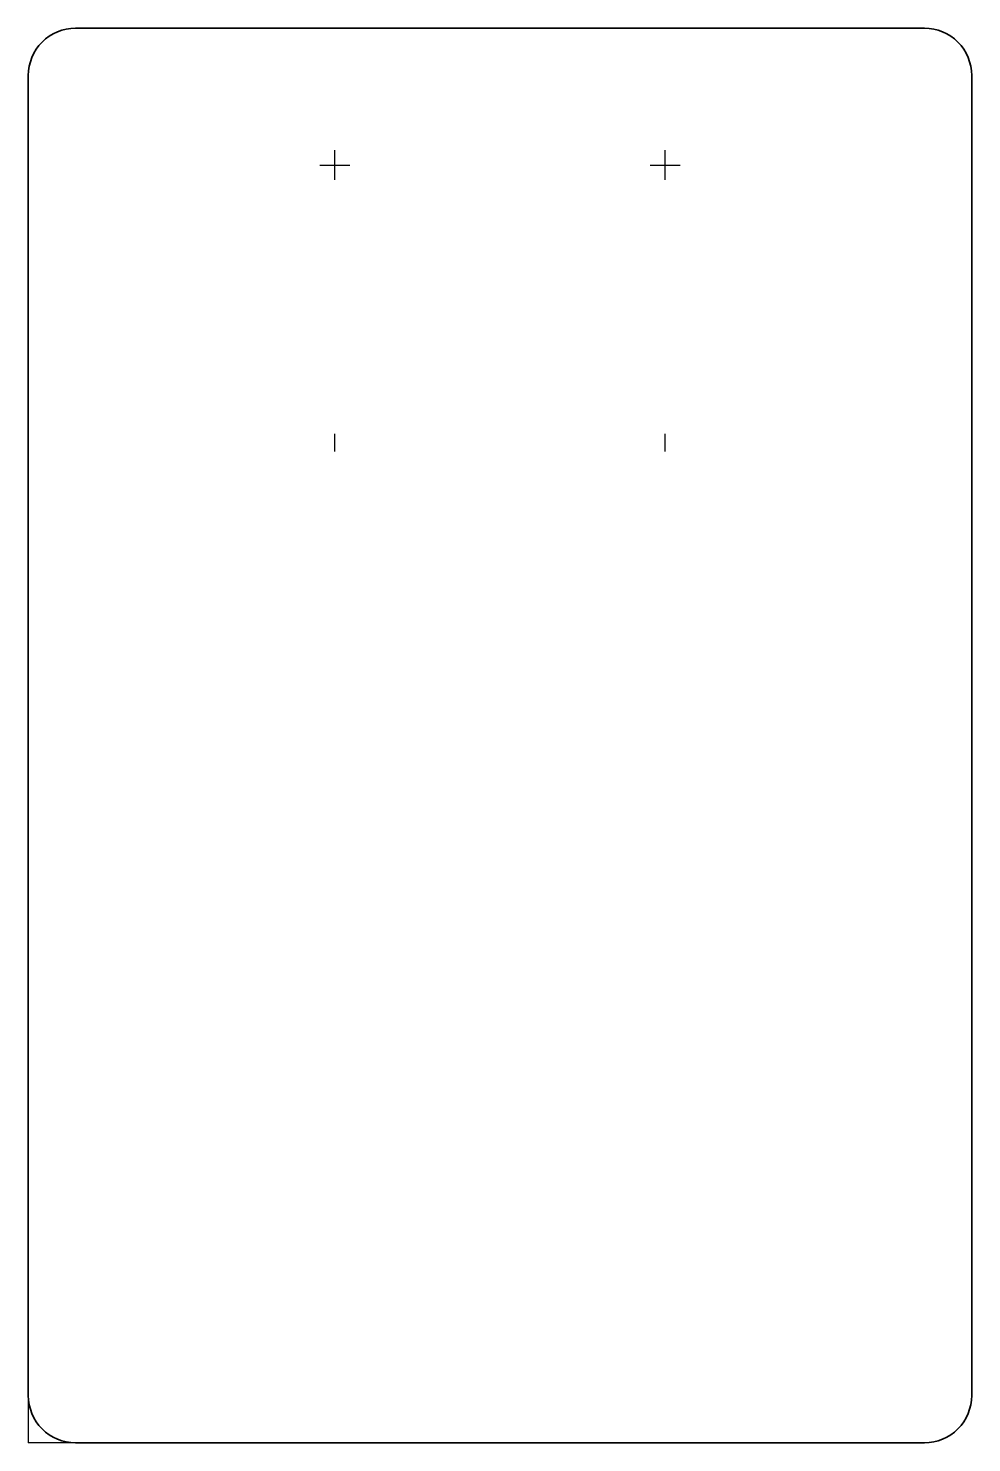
# Model space of a CAD drawing. Header units: millimetres. Extents: x 0 to 80, y 0 to 120.
import ezdxf

# ---------------------------------------------------------------- set-up
doc = ezdxf.new("R2010")
doc.units = ezdxf.units.MM
doc.header["$LTSCALE"] = 0.1
doc.layers.get('0').update_dxf_attribs({"lineweight": 25})
doc.layers.add('Line Thick', color=2, linetype='Continuous', lineweight=35)

msp = doc.modelspace()

# ---------------------------------------------------------------- linework, layer by layer
for p, q in [((26, 107.13), (26, 109.67)), ((54, 107.13), (54, 109.67)), ((24.73, 108.4), (27.27, 108.4)), ((52.73, 108.4), (55.27, 108.4)), ((26, 84.1), (26, 85.6)), ((54, 84.1), (54, 85.6)), ((0, 4), (0, 0)), ((4, 0), (0, 0))]:
    msp.add_line(p, q)
at = {"layer": 'Line Thick'}
msp.add_lwpolyline([(4, 0), (76, 0, 0.414214), (80, 4), (80, 116, 0.414214), (76, 120), (4, 120, 0.414214), (0, 116), (0, 4, 0.414214)], format="xyb", close=True, dxfattribs=at)

doc.saveas('drawing.dxf')
